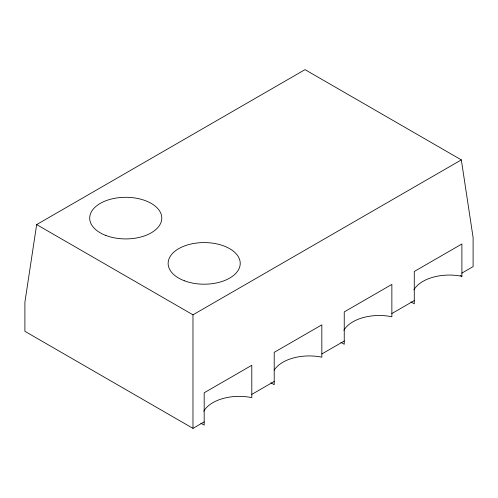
<?xml version="1.0" encoding="UTF-8"?>
<svg xmlns="http://www.w3.org/2000/svg" width="498" height="498" viewBox="0 0 498 498"><rect width="100%" height="100%" fill="white"/><g stroke="black" fill="none" stroke-linecap="round" stroke-linejoin="round"><path stroke-width="0.75" d="M461.895 273.097L473.1 266.629L473.1 237.521L461.335 159.889L192.975 314.823L192.975 428.361L204.18 421.887M461.335 159.889L305.025 69.639L36.665 224.579L24.9 302.211L24.9 331.319L192.975 428.361M251.801 394.397L274.211 381.456M321.833 353.966L344.243 341.024M391.864 313.528L414.274 300.593M460.55 275.556L461.895 276.334L461.895 243.989L414.274 271.478L414.274 303.83L410.912 301.888M340.881 342.319L344.243 344.261L344.243 311.916L391.864 284.42L391.864 316.765A37.213 21.489 0 0 0 343.863 330.342M36.665 224.579L192.975 314.823M270.85 382.75L274.211 384.693L274.211 352.347L321.833 324.852L321.833 357.197A37.213 21.489 0 0 0 274.211 370.139M200.819 423.182L204.18 425.124L204.18 392.779L251.801 365.283L251.801 397.628A37.213 21.489 0 0 0 203.8 411.205M413.894 289.911A37.213 21.489 0 0 1 461.895 276.334M184.304 280.754A36.049 20.81 0 0 0 240.161 264.65A36.049 20.81 0 0 0 188.076 244.773A36.049 20.81 0 0 0 184.304 280.754M105.869 235.473A36.049 20.81 0 0 0 161.726 219.369A36.049 20.81 0 0 0 109.641 199.493A36.049 20.81 0 0 0 105.869 235.473"/></g></svg>
